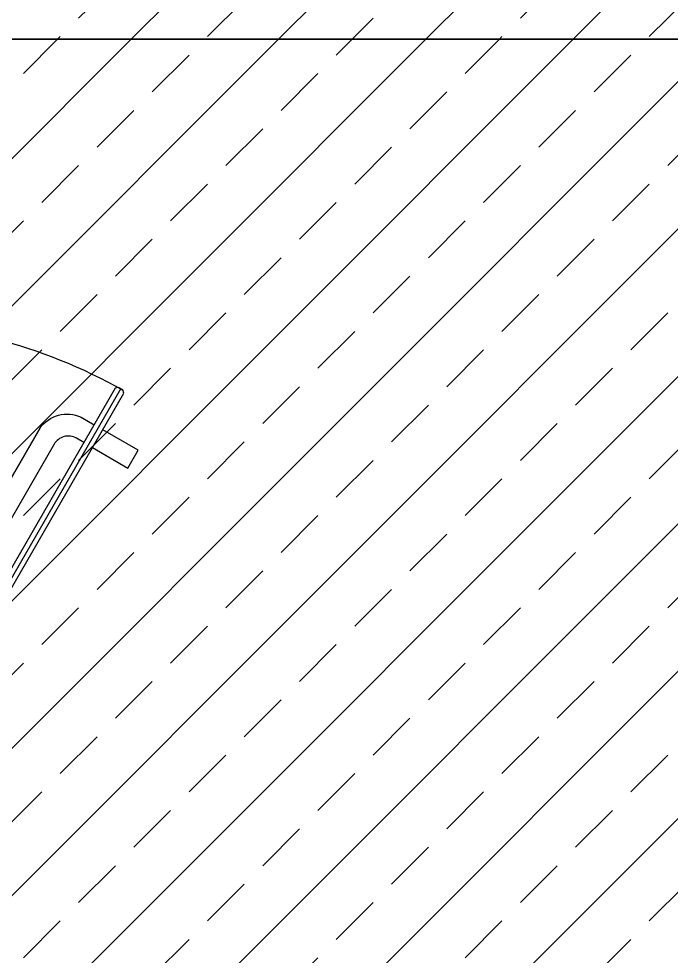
# Model space of a CAD drawing. Header units: millimetres. Extents: x -343543 to 400519, y -115663 to 104219.
# Drawn here: x -229857 to -229061, y 8847 to 9990 of the extents above; entities that cross this region are included whole.
import ezdxf

# ---------------------------------------------------------------- set-up
doc = ezdxf.new("R2010")
doc.units = ezdxf.units.MM
doc.layers.get('0').update_dxf_attribs({"color": 231, "lineweight": 0})
for name, color, linetype, lineweight in [('A-CLNG', 157, 'Continuous', 25), ('A-PATT', 252, 'Continuous', 9), ('A-SYMBOLS', 10, 'Continuous', 13), ('XREF MAT BANG TUONG XAY$0$01.Xref _MB T1$0$A-TEXT', 8, 'Continuous', 25)]:
    doc.layers.add(name, color=color, linetype=linetype, lineweight=lineweight)
doc.layers.add('XREF MAT BANG TUONG XAY$0$FF-FURN', color=8, linetype='Continuous')
pattern_1 = [(45, (-262854.02, -1e-05), (-89.80256, 89.80256), []), (45, (-262764.22, -1e-05), (-89.80256, 89.80256), [63.5, -31.75])]

# ---------------------------------------------------------------- blocks, each defined once
blk = doc.blocks.new('XREF MAT BANG TUONG XAY$0$YLD.Studio-04-207')
at = {"layer": 'XREF MAT BANG TUONG XAY$0$FF-FURN', "color": 8, "ltscale": 150}
for p, q in [((-40, -52), (-10, 0)), ((-10, 0), (7.3, -10)), ((-22.7, -62), (7.3, -10)), ((-321.3, -559.3), (-5.3, -11.9)), ((-40, -52), (-36.5, -54)), ((-26.1, -60), (-22.7, -62))]:
    blk.add_line(p, q, dxfattribs=at)
for points in [[(-9.1, -9.7), (-11.3, -10.3), (-325, -553.7), (-323.9, -557.8), (-318.7, -560.8), (-314.6, -559.7), (-1.6, -17.5), (-2.7, -13.4)], [(-8.6, -29.7), (-6, -31.2), (4, -13.8), (-11.6, -4.8), (-21.6, -22.2), (-19, -23.7), (-10.5, -8.9), (-0.1, -14.9)]]:
    blk.add_lwpolyline(points, close=True, dxfattribs=at)
at = {"layer": 'XREF MAT BANG TUONG XAY$0$FF-FURN', "color": 8, "ltscale": 100}
blk.add_lwpolyline([(-105.8, -136), (-89.4, -145.5), (-76.9, -123.9), (-93.3, -114.4)], close=True, dxfattribs=at)
at = {"layer": 'XREF MAT BANG TUONG XAY$0$FF-FURN', "color": 8, "ltscale": 150}
for points in [[(-222.4, -510.8), (-37, -189.7, 0.368054), (-50.6, -139), (-66.5, -129.9)], [(-276.4, -493.5), (-267.3, -498.7, 0.414214), (-240, -491.4), (-62.6, -184.1, 0.414214), (-69.9, -156.8), (-79, -151.5)], [(-37, -189.7), (-222.4, -510.8, -0.368054), (-273, -524.3), (-288.9, -515.1)]]:
    blk.add_lwpolyline(points, format="xyb", dxfattribs=at)
at = {"layer": 'XREF MAT BANG TUONG XAY$0$FF-FURN', "color": 8, "ltscale": 100}
blk.add_lwpolyline([(-286.8, -487.5), (-330.1, -462.4), (-342.6, -484.1), (-299.3, -509.1)], dxfattribs=at)
at = {"layer": 'XREF MAT BANG TUONG XAY$0$FF-FURN', "color": 8, "ltscale": 150}
blk.add_arc((-8.5, 1.5), 641.5, 240.5261, 270.7566, dxfattribs=at)
blk = doc.blocks.new('XREF MAT BANG TUONG XAY$0$01.Xref _MB T1$0$Phong tam')
at = {"color": 8, "xscale": -1, "rotation": 180}
blk.add_blockref('XREF MAT BANG TUONG XAY$0$YLD.Studio-04-207', (-1405, 5980), dxfattribs=at)
blk = doc.blocks.new('01.Xref _MB T1')
at = {"layer": 'XREF MAT BANG TUONG XAY$0$01.Xref _MB T1$0$A-TEXT', "color": 8, "xscale": -1}
blk.add_blockref('XREF MAT BANG TUONG XAY$0$01.Xref _MB T1$0$Phong tam', (31395.0001, 2999.99999), dxfattribs=at)

msp = doc.modelspace()

# ---------------------------------------------------------------- block references
at = {"layer": 'A-SYMBOLS'}
msp.add_blockref('01.Xref _MB T1', (-262854, 0), dxfattribs=at)

# ---------------------------------------------------------------- next in the draw order: hatches: boundary and pattern name
at = {"layer": 'A-PATT'}
h = msp.add_hatch(dxfattribs=at)
h.set_pattern_fill('ANSI33', color=256, scale=20, double=1)
h.set_pattern_definition(pattern_1)
h.paths.add_polyline_path([(-228204, 15875.7), (-234134, 15875.7), (-234134, 14725), (-231074, 14725), (-231074, 11375), (-231224, 11375), (-231224, 10225), (-229879, 10225), (-229879, 9965), (-228329, 9965), (-228329, 10225), (-228204, 10225)])
h = msp.add_hatch(dxfattribs=at)
h.set_pattern_fill('ANSI33', color=256, scale=20, double=1)
h.set_pattern_definition(pattern_1)
h.paths.add_polyline_path([(-227039, 9965), (-231224, 9965), (-231224, 8980), (-230029, 8980), (-230029, 8835), (-231224, 8835), (-231224, 7855), (-230029, 7855), (-230029, 7710), (-231224, 7710), (-231224, 6730), (-230029, 6730), (-230029, 6585), (-231224, 6585), (-231224, 5605), (-230029, 5605), (-230029, 5460), (-231224, 5460), (-231224, 4480), (-229674, 4480), (-229674, 4135), (-229819, 4135), (-229819, 4335), (-231224, 4335), (-231224, 3235), (-229819, 3235), (-229819, 3435), (-229674, 3435), (-229674, 3235), (-228584, 3235), (-228584, 3435), (-228439, 3435), (-228439, 3235), (-227129, 3235), (-227129, 3425), (-227039, 3425), (-227039, 4335), (-228439, 4335), (-228439, 4135), (-228584, 4135), (-228584, 4480), (-227039, 4480)])

# ---------------------------------------------------------------- next in the draw order: linework, layer by layer
at = {"layer": 'A-CLNG', "color": 251}
msp.add_lwpolyline([(-228204, 15875.7), (-234134, 15875.7), (-234134, 14725), (-231074, 14725), (-231074, 11375), (-231224, 11375), (-231224, 10225), (-229879, 10225), (-229879, 9965), (-228329, 9965), (-228329, 10225), (-228204, 10225)], close=True, dxfattribs=at)
msp.add_lwpolyline([(-227039, 4480), (-227039, 9965), (-231224, 9965), (-231224, 8980), (-230029, 8980), (-230029, 8835), (-231224, 8835), (-231224, 7855), (-230029, 7855), (-230029, 7710), (-231224, 7710), (-231224, 6730), (-230029, 6730), (-230029, 6585), (-231224, 6585), (-231224, 5605), (-230029, 5605), (-230029, 5460)], dxfattribs=at)

doc.saveas('drawing.dxf')
